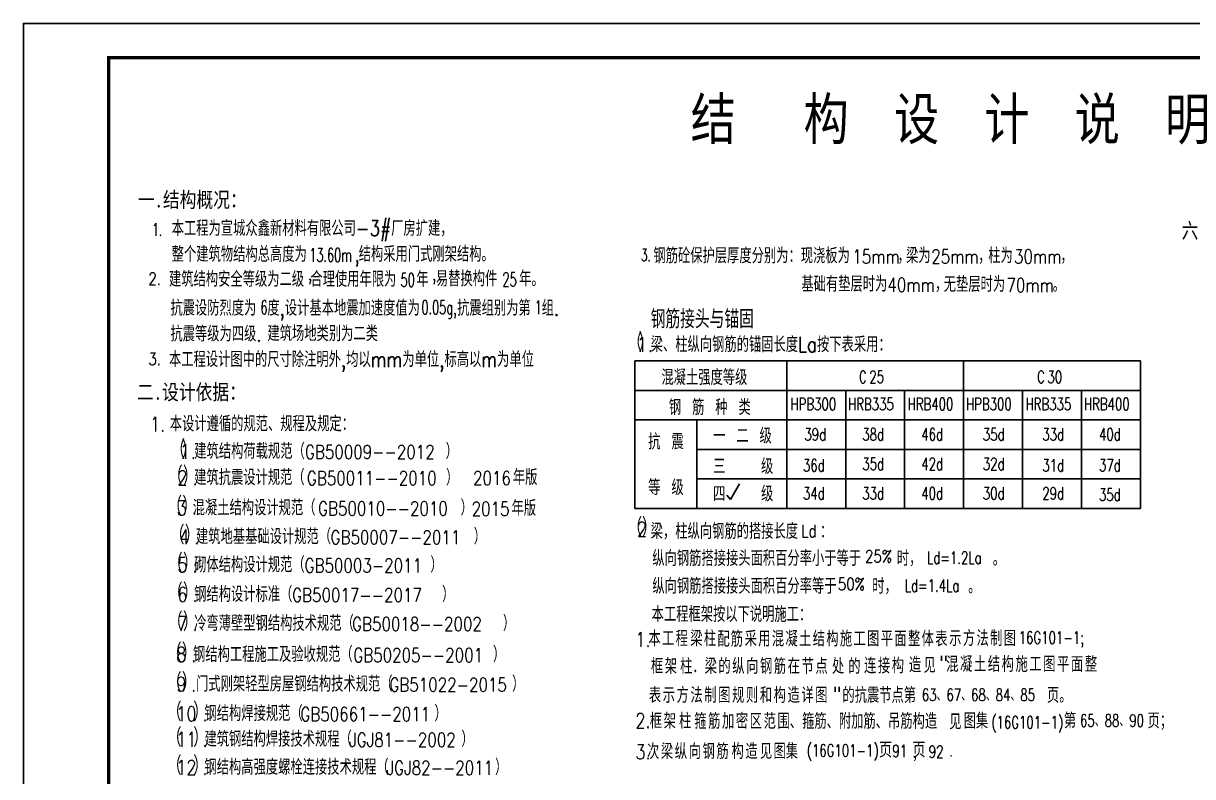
# Model space of a CAD drawing. Extents: x 40002367 to 40460080, y 192184 to 372766.
# Drawn here: x 40385780 to 40420052, y 350703 to 372766 of the extents above; entities that cross this region are included whole.
import ezdxf

# ---------------------------------------------------------------- set-up
doc = ezdxf.new("R2010")
doc.units = 0
doc.header["$LTSCALE"] = 1000
doc.header["$MEASUREMENT"] = 0
doc.layers.get('0').update_dxf_attribs({"linetype": 'CONTINUOUS'})
doc.layers.add('PUB_TITLE', color=4, linetype='CONTINUOUS')
doc.styles.add('_HZTXT', font='txt.shx', dxfattribs={"width": 0.8, "bigfont": 'hztxt.shx'})
doc.styles.add('_SIMPLEX', font='SIMPLEX', dxfattribs={"width": 0.8})
doc.styles.add('_TXT', font='SIMPLEX.shx', dxfattribs={"width": 0.6})
doc.styles.add('ASC', font='TXT', dxfattribs={"width": 0.75})
doc.styles.add('DIM_FONT', font='SIMPLEX.shx', dxfattribs={"width": 0.8})
doc.styles.add('HZ1', font='txt.shx', dxfattribs={"width": 0.85, "bigfont": 'HZTXT.SHX'})
doc.styles.add('TXT', font='romans.shx', dxfattribs={"width": 0.7, "height": 250, "bigfont": 'hztxt.shx'})
doc.styles.add('中文', font='', dxfattribs={"width": 0.8, "height": 1000})
doc.styles.get('中文').set_extended_font_data('SimSun')

msp = doc.modelspace()

# ---------------------------------------------------------------- linework, layer by layer
for p, q in [((40403704.8, 362878.9, 0), (40403704.8, 358558.9, 0)), ((40403704.8, 362878.9, 0), (40418522.4, 362878.9, 0)), ((40408154.4, 362878.9, 0), (40408154.4, 358558.9, 0)), ((40413338.4, 362878.9, 0), (40413338.4, 358558.9, 0)), ((40418522.4, 362878.9, 0), (40418522.4, 358558.9, 0)), ((40403704.8, 362014.9, 0), (40418522.4, 362014.9, 0)), ((40409882.4, 362014.9, 0), (40409882.4, 358558.9, 0)), ((40411610.4, 362014.9, 0), (40411610.4, 358558.9, 0)), ((40415066.4, 362014.9, 0), (40415066.4, 358558.9, 0)), ((40416794.4, 362014.9, 0), (40416794.4, 358558.9, 0)), ((40418522.4, 361150.9, 0), (40403704.8, 361150.9, 0)), ((40405519.2, 361150.9, 0), (40405519.2, 358558.9, 0)), ((40405519.2, 360286.9, 0), (40418522.4, 360286.9, 0)), ((40405519.2, 359422.9, 0), (40418522.4, 359422.9, 0)), ((40406505.6, 358822.3, 0), (40406767.5, 359275.3, 0)), ((40406400.4, 358949.6, 0), (40406505.6, 358822.3, 0)), ((40403704.8, 358558.9, 0), (40418522.4, 358558.9, 0))]:
    msp.add_line(p, q)
at = {"const_width": 22.5, "elevation": 0}
msp.add_lwpolyline([(40412959.9, 351313.2, 1), (40412982.4, 351313.2, 1)], format="xyb", close=True, dxfattribs=at)
at = {"layer": 'PUB_TITLE'}
msp.add_lwpolyline([(40385779.9, 330765.6), (40460079.9, 330765.6), (40460079.9, 372765.6), (40385779.9, 372765.6)], close=True, dxfattribs=at)
at = {"layer": 'PUB_TITLE', "const_width": 100}
msp.add_lwpolyline([(40388279.9, 331765.6), (40459079.9, 331765.6), (40459079.9, 371765.6), (40388279.9, 371765.6)], close=True, dxfattribs=at)

# ---------------------------------------------------------------- texts
for s, height, style, width, p in [('结   构  设  计  说  明', 1215, '中文', 0.8, (40405338.4, 369362.1)), ('一.结构概况：', 450, '中文', 0.8, (40389133.8, 367375.6)), ('本工程为宣城众鑫新材料有限公司-3#厂房扩建，', 450, '_HZTXT', 0.8, (40390126.1, 366538.5, 0)), ('1.', 373.56, '_SIMPLEX', 0.6, (40389556.2, 366538.5, 0)), ('六.钢结构部分', 450, '中文', 0.8, (40419728.3, 366470.5, 0)), ('整个建筑物结构总高度为    ,', 450, '_HZTXT', 0.8, (40390128.5, 365778.6, 0)), ('13.60m', 405, '_SIMPLEX', 0.6, (40394158.2, 365778.6, 0)), ('结构采用门式刚架结构。', 450, '_HZTXT', 0.8, (40395608.3, 365782.4, 0)), ('3.', 360, '_SIMPLEX', 0.6, (40403886.8, 365798.8)), ('钢筋砼保护层厚度分别为：现浇板为    ，', 450, '_HZTXT', 0.8, (40404246, 365737.3)), ('15mm ', 405, '_TXT', 0.8, (40410075.9, 365737.3)), ('梁为    ，', 450, '_HZTXT', 0.8, (40411652.6, 365737.3)), ('25mm ', 405, '_TXT', 0.8, (40412391.2, 365737.3)), ('柱为    ，', 450, '_HZTXT', 0.8, (40414060.8, 365737.3)), ('30mm ', 405, '_TXT', 0.8, (40414816, 365737.3)), ('2.               ', 360, '_TXT', 0.8, (40389443.2, 365107.4, 0)), ('建筑结构安全等级为二级', 450, '_HZTXT', 0.8, (40390047.6, 365049.1, 0)), ('合理使用年限为', 450, '_HZTXT', 0.8, (40394191.4, 365049.1, 0)), ('50', 405, '_SIMPLEX', 0.6, (40396835.6, 365049.1, 0)), ('年', 450, '_HZTXT', 0.8, (40397297.1, 365049.1, 0)), ('易替换构件  年。', 450, '_HZTXT', 0.8, (40397870.7, 365061.4, 0)), ('25', 405, '_SIMPLEX', 0.6, (40399824.1, 365061.4, 0)), ('基础有垫层时为    ，', 450, '_HZTXT', 0.8, (40408583.2, 364906.4)), ('无垫层时为    。', 450, '_HZTXT', 0.8, (40412756.9, 364897)), (',', 432, '_SIMPLEX', 0.6, (40394124.9, 365244.9, 0)), (',', 432, '_SIMPLEX', 0.6, (40397767.5, 365244.9, 0)), ('40mm ', 405, '_TXT', 0.8, (40411106, 364906.4)), ('70mm', 405, '_TXT', 0.8, (40414595.1, 364897)), ('抗震设防烈度为 度,设计基本地震加速度值为   抗震组别为第 组.', 450, '_HZTXT', 0.8, (40390088.8, 364203.2, 0)), ('6', 405, '_SIMPLEX', 0.6, (40392729.8, 364244.5, 0)), ('0.05g,', 405, '_SIMPLEX', 0.6, (40397447.4, 364244.5, 0)), ('1', 405, '_SIMPLEX', 0.6, (40400762.7, 364244.5, 0)), ('钢筋接头与锚固', 540, '_HZTXT', 0.8, (40404167.1, 363832.8, 0)), ('抗震等级为四级.', 450, '_HZTXT', 0.8, (40390088.8, 363446.9, 0)), ('建筑场地类别为二类', 450, '_HZTXT', 0.8, (40392933.3, 363457, 0)), ('（', 540, '_HZTXT', 0.8, (40403483.9, 363147.7, 0)), ('）', 540, '_HZTXT', 0.8, (40403810.5, 363147.7, 0)), ('梁、柱纵向钢筋的锚固长度La按下表采用：', 450, '_HZTXT', 0.8, (40404167.1, 363135.9, 0)), ('1', 432, '_TXT', 0.8, (40403761.3, 363147.7, 0)), ('3.               ', 360, '_TXT', 0.8, (40389443.2, 362758, 0)), ('本工程设计图中的尺寸除注明外,均以mm为单位,标高以m为单位', 450, '_HZTXT', 0.8, (40390047.6, 362699.7, 0)), ('.', 432, '_TXT', 0.8, (40404084.5, 363147.7, 0)), ('混凝土强度等级', 450, '_HZTXT', 0.8, (40404481.7, 362173.1, 0)), ('二.设计依据：', 450, '中文', 0.8, (40389109.5, 361741.9)), ('C', 360, 'TXT', 0.7, (40410272.3, 362230.9, 0)), ('25', 360, 'TXT', 0.7, (40410574.7, 362230.9, 0)), ('C', 360, 'TXT', 0.7, (40415493.7, 362230.9, 0)), ('30', 360, 'TXT', 0.7, (40415796.1, 362230.9, 0)), ('钢 筋 种 类', 450, '_HZTXT', 0.8, (40404698.4, 361294.8, 0)), ('HPB300', 360, 'TXT', 0.7, (40408265.8, 361434.4, 0)), ('HRB335', 360, 'TXT', 0.7, (40409955.2, 361434.4, 0)), ('HRB400', 360, 'TXT', 0.7, (40411699.7, 361434.4, 0)), ('HPB300', 360, 'TXT', 0.7, (40413411.2, 361434.4, 0)), ('HRB335', 360, 'TXT', 0.7, (40415155.7, 361434.4, 0)), ('HRB400', 360, 'TXT', 0.7, (40416867.2, 361434.4, 0)), ('1.', 432, '_TXT', 0.8, (40389492.3, 360812.6)), ('本设计遵循的规范、规程及规定：', 450, '_HZTXT', 0.8, (40390069.9, 360812.6)), ('一 二 级', 450, '_HZTXT', 0.8, (40405995, 360459.5, 0)), ('39d', 360, 'TXT', 0.7, (40408672.8, 360546.1, 0)), ('38d', 360, 'TXT', 0.7, (40410366.8, 360546.1, 0)), ('46d', 360, 'TXT', 0.7, (40412097.7, 360546.1, 0)), ('35d', 360, 'TXT', 0.7, (40413902.2, 360546.1, 0)), ('33d', 360, 'TXT', 0.7, (40415648.2, 360546.1, 0)), ('40d', 360, 'TXT', 0.7, (40417308.7, 360546.1, 0)), ('（', 540, '_HZTXT', 0.8, (40390089.2, 360009.5)), ('）', 540, '_HZTXT', 0.8, (40390415.8, 360009.5)), ('抗 震', 450, '_HZTXT', 0.8, (40404093.6, 360286.9, 0)), ('1', 432, '_TXT', 0.8, (40390366.6, 360009.5)), ('建筑结构荷载规范（', 450, '_HZTXT', 0.8, (40390788.7, 360009.5)), ('GB50009--2012', 405, '_TXT', 0.8, (40394032.3, 360009.5)), ('）', 450, '_HZTXT', 0.8, (40398156.2, 360009.5)), ('.', 432, '_TXT', 0.8, (40390689.8, 360009.5)), ('三   级', 450, '_HZTXT', 0.8, (40405995, 359566.8, 0)), ('36d', 360, 'TXT', 0.7, (40408629.6, 359638.9, 0)), ('35d', 360, 'TXT', 0.7, (40410366.8, 359682.1, 0)), ('42d', 360, 'TXT', 0.7, (40412097.7, 359682.1, 0)), ('32d', 360, 'TXT', 0.7, (40413902.2, 359682.1, 0)), ('31d', 360, 'TXT', 0.7, (40415648.2, 359638.9, 0)), ('37d', 360, 'TXT', 0.7, (40417308.7, 359644.5, 0)), ('（', 540, '_HZTXT', 0.8, (40390015.7, 359240.8)), ('2', 432, '_TXT', 0.8, (40390293.2, 359240.8)), ('）', 540, '_HZTXT', 0.8, (40390457.5, 359240.8)), ('建筑抗震设计规范（', 450, '_HZTXT', 0.8, (40390784.6, 359240.8)), ('GB50011--2010', 405, '_TXT', 0.8, (40394089.4, 359240.8)), ('）', 450, '_HZTXT', 0.8, (40398169.1, 359240.8)), ('2016', 405, '_TXT', 0.8, (40398958.3, 359244.6)), ('年版', 450, '_HZTXT', 0.8, (40400128.5, 359244.6)), ('.', 432, '_TXT', 0.8, (40390731.6, 359240.8)), ('等 级', 450, '_HZTXT', 0.8, (40404093.6, 358947.7, 0)), ('四   级', 450, '_HZTXT', 0.8, (40405995, 358760.4, 0)), ('34d', 360, 'TXT', 0.7, (40408629.6, 358818.1, 0)), ('33d', 360, 'TXT', 0.7, (40410366.8, 358817.3, 0)), ('40d', 360, 'TXT', 0.7, (40412097.7, 358817.3, 0)), ('30d', 360, 'TXT', 0.7, (40413902.2, 358817.3, 0)), ('29d', 360, 'TXT', 0.7, (40415648.2, 358818.1, 0)), ('（', 540, '_HZTXT', 0.8, (40389996.5, 358354.4)), ('）', 540, '_HZTXT', 0.8, (40390438.3, 358354.4)), ('混凝土结构设计规范（', 450, '_HZTXT', 0.8, (40390741.5, 358354.4)), ('）', 450, '_HZTXT', 0.8, (40398594, 358354.4)), ('年版', 450, '_HZTXT', 0.8, (40400088.7, 358342)), ('35d', 360, 'TXT', 0.7, (40417308.7, 358779.8, 0)), ('3', 432, '_TXT', 0.8, (40390273.9, 358354.4)), ('GB50010--2010', 405, '_TXT', 0.8, (40394417, 358354.4)), ('2015', 405, '_TXT', 0.8, (40398918.5, 358342)), ('.', 432, '_TXT', 0.8, (40390712.3, 358387)), ('（', 540, '_HZTXT', 0.8, (40403483.9, 357733.8, 0)), ('2', 432, '_TXT', 0.8, (40403761.3, 357733.8, 0)), ('）', 540, '_HZTXT', 0.8, (40403911.2, 357733.8, 0)), ('梁，柱纵向钢筋的搭接长度  ：', 450, '_HZTXT', 0.8, (40404167.1, 357664.1, 0)), ('（', 540, '_HZTXT', 0.8, (40390070.1, 357509.6)), ('4', 432, '_TXT', 0.8, (40390347.6, 357509.6)), ('）', 540, '_HZTXT', 0.8, (40390511.9, 357509.6)), ('建筑地基基础设计规范（', 450, '_HZTXT', 0.8, (40390838.9, 357509.6)), ('GB50007--2011', 405, '_TXT', 0.8, (40394783.2, 357509.6)), ('）', 450, '_HZTXT', 0.8, (40398981.5, 357509.6)), ('Ld', 360, 'DIM_FONT', 0.8, (40408581.4, 357718.4, 0)), ('.', 432, '_TXT', 0.8, (40390786, 357509.6)), ('.', 432, '_TXT', 0.8, (40404185.3, 357733.8, 0)), ('（', 540, '_HZTXT', 0.8, (40390015.7, 356685.4)), ('5', 432, '_TXT', 0.8, (40390293.2, 356685.4)), ('）', 540, '_HZTXT', 0.8, (40390457.5, 356685.4)), ('砌体结构设计规范（', 450, '_HZTXT', 0.8, (40390784.6, 356685.4)), ('）', 450, '_HZTXT', 0.8, (40397709.9, 356685.4)), ('纵向钢筋搭接接头面积百分率小于等于   时，      。', 450, '_HZTXT', 0.8, (40404215, 356872.8, 0)), ('25%', 360, 'DIM_FONT', 0.8, (40410448.8, 356977, 0)), ('Ld=1.2La', 360, 'DIM_FONT', 0.7, (40412266.8, 356933.3, 0)), ('GB50003-2011', 405, '_TXT', 0.8, (40394021.6, 356685.4)), ('（', 540, '_HZTXT', 0.8, (40390015.7, 355819.4)), ('）', 540, '_HZTXT', 0.8, (40390457.5, 355819.4)), ('.', 432, '_TXT', 0.8, (40390731.6, 356685.4)), ('纵向钢筋搭接接头面积百分率等于   时，      。', 450, '_HZTXT', 0.8, (40404215, 356058.7, 0)), ('50%', 360, 'DIM_FONT', 0.8, (40409653.7, 356162.9, 0)), ('Ld=1.4La ', 360, 'DIM_FONT', 0.7, (40411616.9, 356119.3, 0)), ('6', 432, '_TXT', 0.8, (40390293.2, 355819.4)), ('钢结构设计标准（', 450, '_HZTXT', 0.8, (40390784.6, 355819.4)), ('GB50017--2017', 405, '_TXT', 0.8, (40393657.4, 355819.4)), ('）', 450, '_HZTXT', 0.8, (40398051.8, 355819.4)), ('.', 432, '_TXT', 0.8, (40390731.6, 355819.4)), ('（', 540, '_HZTXT', 0.8, (40390015.7, 354969.7)), ('7', 432, '_TXT', 0.8, (40390293.2, 354969.7)), ('）', 540, '_HZTXT', 0.8, (40390457.5, 354969.7)), ('冷弯薄壁型钢结构技术规范（', 450, '_HZTXT', 0.8, (40390784.6, 354969.7)), ('）', 450, '_HZTXT', 0.8, (40399834.2, 354969.7)), ('本工程框架按以下说明施工：', 450, '_HZTXT', 0.8, (40404194.4, 355232.9, 0)), ('GB50018--2002', 405, '_TXT', 0.8, (40395414.9, 354969.7)), ('.', 432, '_TXT', 0.8, (40390731.6, 354969.7)), ('1.', 432, '_TXT', 0.8, (40403717.5, 354504.2, 0)), ('本', 450, '_HZTXT', 0.8, (40404100.5, 354521.9, 0)), ('工', 450, '_HZTXT', 0.8, (40404499.5, 354521.9, 0)), ('程', 450, '_HZTXT', 0.8, (40404898.5, 354521.9, 0)), ('梁', 450, '_HZTXT', 0.8, (40405326.9, 354522.4, 0)), ('柱', 450, '_HZTXT', 0.8, (40405725.9, 354522.4, 0)), ('配', 450, '_HZTXT', 0.8, (40406125.1, 354507.7, 0)), ('筋', 450, '_HZTXT', 0.8, (40406511, 354507.7, 0)), ('采', 450, '_HZTXT', 0.8, (40406920, 354514.2, 0)), ('用', 450, '_HZTXT', 0.8, (40407319, 354514.2, 0)), ('混', 450, '_HZTXT', 0.8, (40407718, 354514.2, 0)), ('凝', 450, '_HZTXT', 0.8, (40408117, 354514.2, 0)), ('土', 450, '_HZTXT', 0.8, (40408516, 354514.2, 0)), ('结', 450, '_HZTXT', 0.8, (40408915, 354514.2, 0)), ('构', 450, '_HZTXT', 0.8, (40409313.9, 354514.2, 0)), ('施', 450, '_HZTXT', 0.8, (40409712.9, 354514.2, 0)), ('工', 450, '_HZTXT', 0.8, (40410111.9, 354514.2, 0)), ('图', 450, '_HZTXT', 0.8, (40410510.9, 354514.2, 0)), ('平', 450, '_HZTXT', 0.8, (40410909.9, 354514.2, 0)), ('面', 450, '_HZTXT', 0.8, (40411308.9, 354514.2, 0)), ('整', 450, '_HZTXT', 0.8, (40411707.9, 354514.2, 0)), ('体', 450, '_HZTXT', 0.8, (40412106.9, 354514.2, 0)), ('表', 450, '_HZTXT', 0.8, (40412505.9, 354514.2, 0)), ('示', 450, '_HZTXT', 0.8, (40412917.9, 354527.2, 0)), ('方', 450, '_HZTXT', 0.8, (40413316.9, 354527.2, 0)), ('法', 450, '_HZTXT', 0.8, (40413715.8, 354527.2, 0)), ('制', 450, '_HZTXT', 0.8, (40414114.8, 354527.2, 0)), ('图', 450, '_HZTXT', 0.8, (40414513.8, 354527.2, 0)), ('16G101-1;', 360, 'DIM_FONT', 0.7, (40414954.1, 354591.3, 0)), ('（', 540, '_HZTXT', 0.8, (40389983.9, 354058.9)), ('8', 432, '_TXT', 0.8, (40390261.3, 354058.9)), ('）', 540, '_HZTXT', 0.8, (40390425.7, 354058.9)), ('钢结构工程施工及验收规范（', 450, '_HZTXT', 0.8, (40390752.7, 354058.9)), ('GB50205--2001', 405, '_TXT', 0.8, (40395449.6, 354058.9)), ('）', 450, '_HZTXT', 0.8, (40399544.8, 354058.9)), ('.', 432, '_TXT', 0.8, (40390699.7, 354058.9)), ('框', 450, '_HZTXT', 0.8, (40404173.3, 353711.3, 0)), ('架', 450, '_HZTXT', 0.8, (40404579.7, 353711.3, 0)), ('柱．梁', 450, '_HZTXT', 0.8, (40405028.8, 353711.3, 0)), ('的', 450, '_HZTXT', 0.8, (40406150.8, 353711.3, 0)), ('纵', 450, '_HZTXT', 0.8, (40406557.2, 353711.3, 0)), ('向', 450, '_HZTXT', 0.8, (40406963.6, 353711.3, 0)), ('钢', 450, '_HZTXT', 0.8, (40407370, 353711.3, 0)), ('筋', 450, '_HZTXT', 0.8, (40407776.4, 353711.3, 0)), ('在', 450, '_HZTXT', 0.8, (40408182.8, 353711.3, 0)), ('节', 450, '_HZTXT', 0.8, (40408589.2, 353711.3, 0)), ('点', 450, '_HZTXT', 0.8, (40408995.6, 353711.3, 0)), ('处', 450, '_HZTXT', 0.8, (40409482.1, 353711.3, 0)), ('的', 450, '_HZTXT', 0.8, (40409958.7, 353706.1, 0)), ('连', 450, '_HZTXT', 0.8, (40410420.8, 353724.2, 0)), ('接', 450, '_HZTXT', 0.8, (40410827.2, 353724.2, 0)), ('构', 450, '_HZTXT', 0.8, (40411233.6, 353724.2, 0)), ('造', 450, '_HZTXT', 0.8, (40411736.1, 353752.8, 0)), ('见', 450, '_HZTXT', 0.8, (40412164.3, 353741.3, 0)), ('"', 450, '_HZTXT', 0.8, (40412632.6, 353789.9, 0)), ('混', 450, '_HZTXT', 0.8, (40412828.1, 353769.5, 0)), ('凝', 450, '_HZTXT', 0.8, (40413234.5, 353769.5, 0)), ('土', 450, '_HZTXT', 0.8, (40413640.9, 353769.5, 0)), ('结', 450, '_HZTXT', 0.8, (40414047.4, 353769.5, 0)), ('构', 450, '_HZTXT', 0.8, (40414453.8, 353769.5, 0)), ('施', 450, '_HZTXT', 0.8, (40414860.2, 353769.5, 0)), ('工', 450, '_HZTXT', 0.8, (40415266.6, 353769.5, 0)), ('图', 450, '_HZTXT', 0.8, (40415673, 353769.5, 0)), ('平', 450, '_HZTXT', 0.8, (40416079.4, 353769.5, 0)), ('面', 450, '_HZTXT', 0.8, (40416485.8, 353769.5, 0)), ('整', 450, '_HZTXT', 0.8, (40416892.2, 353769.5, 0)), ('（', 540, '_HZTXT', 0.8, (40389983.9, 353192.5)), ('）', 540, '_HZTXT', 0.8, (40390425.7, 353192.5)), ('门式刚架轻型房屋钢结构技术规范（', 450, '_HZTXT', 0.8, (40390841, 353192)), ('）', 450, '_HZTXT', 0.8, (40400105, 353192)), ('9', 432, '_TXT', 0.8, (40390261.3, 353192.5)), ('GB51022-2015', 405, '_TXT', 0.8, (40396508.1, 353192)), ('表', 450, '_HZTXT', 0.8, (40404113, 352861.8, 0)), ('方', 450, '_HZTXT', 0.8, (40404925.8, 352861.8, 0)), ('法', 450, '_HZTXT', 0.8, (40405332.2, 352861.8, 0)), ('制', 450, '_HZTXT', 0.8, (40405738.6, 352861.8, 0)), ('规', 450, '_HZTXT', 0.8, (40406551.4, 352861.8, 0)), ('则', 450, '_HZTXT', 0.8, (40406957.9, 352861.8, 0)), ('和', 450, '_HZTXT', 0.8, (40407364.3, 352861.8, 0)), ('构', 450, '_HZTXT', 0.8, (40407770.7, 352861.8, 0)), ('造', 450, '_HZTXT', 0.8, (40408177.1, 352861.8, 0)), ('详', 450, '_HZTXT', 0.8, (40408583.5, 352861.8, 0)), ('的抗震节点第           页。', 450, '_HZTXT', 0.8, (40409786.1, 352861.8, 0)), ('.', 432, '_TXT', 0.8, (40390699.7, 353192.5)), ('示', 450, '_HZTXT', 0.8, (40404519.4, 352861.8, 0)), ('图', 450, '_HZTXT', 0.8, (40406145, 352861.8, 0)), ('图', 450, '_HZTXT', 0.8, (40408989.9, 352861.8, 0)), ('"', 450, '_HZTXT', 0.8, (40409511.2, 352882, 0)), ('63、67、68、84、85', 360, '_HZTXT', 0.7, (40412114.3, 352917.5, 0)), ('（', 540, '_HZTXT', 0.8, (40389983.9, 352328)), ('10', 432, '_TXT', 0.8, (40390261.3, 352328)), ('）', 540, '_HZTXT', 0.8, (40390759.3, 352328)), ('钢结构焊接规范（', 450, '_HZTXT', 0.8, (40391086.4, 352328)), ('GB50661--2011', 405, '_TXT', 0.8, (40393898.6, 352328)), ('）', 450, '_HZTXT', 0.8, (40397830.4, 352328)), ('.', 432, '_TXT', 0.8, (40391033.4, 352328)), ('2.', 432, '_TXT', 0.8, (40403717.5, 352125.7, 0)), ('框', 450, '_HZTXT', 0.8, (40404141.5, 352106.9, 0)), ('架', 450, '_HZTXT', 0.8, (40404547.9, 352106.9, 0)), ('柱', 450, '_HZTXT', 0.8, (40404997.1, 352106.9, 0)), ('箍', 450, '_HZTXT', 0.8, (40405444.4, 352101.4, 0)), ('筋', 450, '_HZTXT', 0.8, (40405850.8, 352101.4, 0)), ('加', 450, '_HZTXT', 0.8, (40406257.2, 352101.4, 0)), ('密', 450, '_HZTXT', 0.8, (40406663.6, 352101.4, 0)), ('区', 450, '_HZTXT', 0.8, (40407070, 352101.4, 0)), ('范', 450, '_HZTXT', 0.8, (40407476.4, 352101.4, 0)), ('围、箍筋、附加筋、吊筋构造', 450, '_HZTXT', 0.8, (40407882.8, 352101.4, 0)), ('见', 450, '_HZTXT', 0.8, (40412918.3, 352085.8, 0)), ('图集', 450, '_HZTXT', 0.8, (40413338.5, 352108.4, 0)), ('(16G101-1)', 360, 'DIM_FONT', 0.7, (40414152.4, 352112.9, 0)), ('第      页；', 450, '_HZTXT', 0.8, (40416278.4, 352112.9, 0)), ('65、88、90', 360, '_HZTXT', 0.7, (40416749.9, 352165.4, 0)), ('（', 540, '_HZTXT', 0.8, (40389983.9, 351577.9)), ('11', 432, '_TXT', 0.8, (40390261.3, 351577.9)), ('）', 540, '_HZTXT', 0.8, (40390759.3, 351577.9)), ('建筑钢结构焊接技术规程（', 450, '_HZTXT', 0.8, (40391086.4, 351577.9)), ('JGJ81--2002', 405, '_TXT', 0.8, (40395328.5, 351577.9)), ('）', 450, '_HZTXT', 0.8, (40398616.9, 351577.9)), ('3.', 432, '_TXT', 0.8, (40403717.5, 351211.2, 0)), ('次', 450, '_HZTXT', 0.8, (40404059.7, 351215.1, 0)), ('梁', 450, '_HZTXT', 0.8, (40404466.1, 351215.1, 0)), ('纵', 450, '_HZTXT', 0.8, (40404872.5, 351215.1, 0)), ('向', 450, '_HZTXT', 0.8, (40405278.9, 351215.1, 0)), ('钢', 450, '_HZTXT', 0.8, (40405685.3, 351215.1, 0)), ('筋', 450, '_HZTXT', 0.8, (40406091.7, 351215.1, 0)), ('构', 450, '_HZTXT', 0.8, (40406536.4, 351219.5, 0)), ('造', 450, '_HZTXT', 0.8, (40406942.8, 351219.5, 0)), ('见', 450, '_HZTXT', 0.8, (40407369.8, 351219.6, 0)), ('图集', 450, '_HZTXT', 0.8, (40407767.2, 351222.1, 0)), ('(16G101-1)', 360, 'DIM_FONT', 0.7, (40408742.8, 351287.9, 0)), ('页', 450, 'HZ1', 0.85, (40410859.7, 351259.7, 0)), ('91', 360, 'DIM_FONT', 0.7, (40411251.8, 351272.4, 0)), ('页', 450, 'HZ1', 0.85, (40411841.9, 351259.7, 0)), ('（', 540, '_HZTXT', 0.8, (40389983.9, 350756.4)), ('）', 540, '_HZTXT', 0.8, (40390759.3, 350756.4)), ('.', 432, '_TXT', 0.8, (40391033.4, 351577.9)), (',', 360, 'ASC', 0.75, (40411825.4, 351243.8, 0)), ('92', 360, 'DIM_FONT', 0.7, (40412318.8, 351250.8, 0)), ('12', 432, '_TXT', 0.8, (40390261.3, 350756.4)), ('钢结构高强度螺栓连接技术规程（', 450, '_HZTXT', 0.8, (40391086.4, 350756.4)), ('JGJ82--2011', 405, '_TXT', 0.8, (40396424.7, 350756.4)), ('）', 450, '_HZTXT', 0.8, (40399605.9, 350756.4)), ('.', 432, '_TXT', 0.8, (40391033.4, 350756.4))]:
    msp.add_text(s, height=height, dxfattribs=dict(style=style, width=width)).set_placement(p)

doc.saveas('drawing.dxf')
